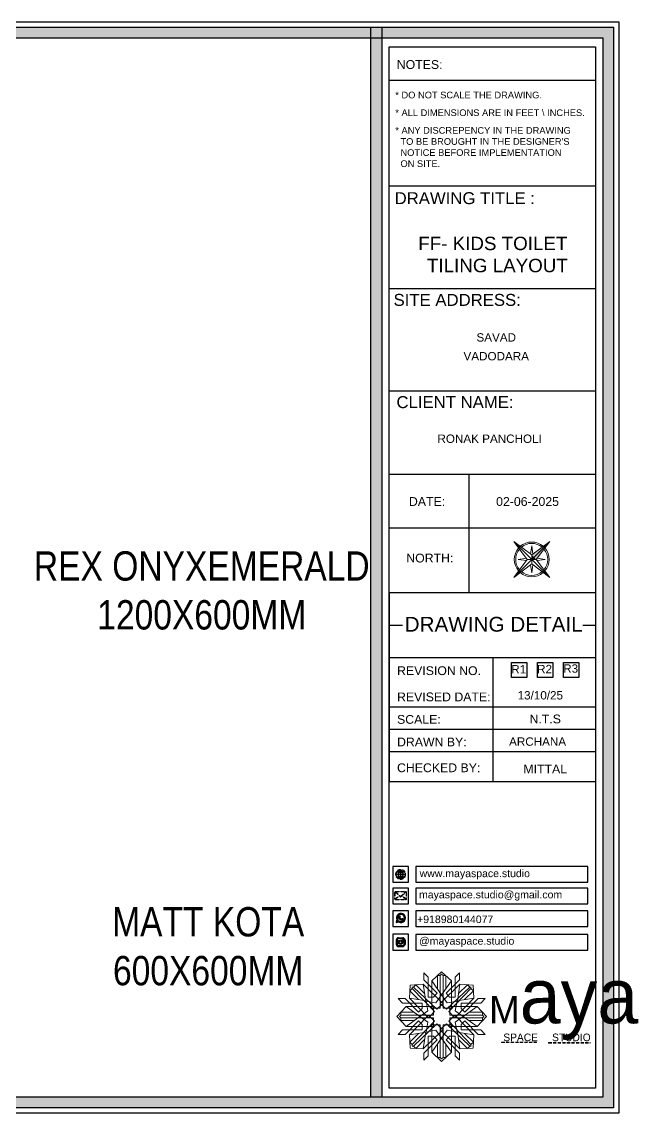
# Model space of a CAD drawing. Header units: millimetres. Extents: x 56222 to 3066687, y -650199 to -121287.
# Drawn here: x 155780.2 to 155864.3, y -180398.7 to -180249.7 of the extents above; entities that cross this region are included whole.
import ezdxf
from ezdxf.enums import TextEntityAlignment as Align

# ---------------------------------------------------------------- set-up
doc = ezdxf.new("R2010")
doc.units = ezdxf.units.MM
doc.header["$MEASUREMENT"] = 0
doc.linetypes.add('DASHEDX2', pattern=[1.5, 1, -0.5])
for name, color, linetype, lineweight in [('Dimension', 10, 'DASHEDX2', 20), ('FIRST FLOOR ( TEXT )', 7, 'Continuous', 9), ('NAME PLATE', 7, 'Continuous', 25), ('title block', 7, 'Continuous', 9)]:
    doc.layers.add(name, color=color, linetype=linetype, lineweight=lineweight)
doc.styles.add('Arial', font='arial.ttf')
doc.styles.add('KATHA', font='swissc.ttf')
doc.styles.get("Standard").update_dxf_attribs({"font": 'arial.ttf', "height": 6})

# ---------------------------------------------------------------- blocks, each defined once
blk = doc.blocks.new('FSFSF')
at = {"color": 42, "lineweight": 5, "true_color": 0xe0ac11}
for p, q in [((28600.03, 143.51), (28600.03, 140.16)), ((28602.15, 141.41), (28600.03, 143.51)), ((28602.15, 141.41), (28602.15, 131.95)), ((28603.86, 139.69), (28608.58, 144.08)), ((28607.9, 142.22), (28606.58, 142.22)), ((28606.58, 142.22), (28606.58, 135.84)), ((28607.9, 142.22), (28608.58, 142.85)), ((28607.9, 142.22), (28607.9, 126.58)), ((28613.31, 139.69), (28608.58, 144.08)), ((28609.27, 142.22), (28608.59, 142.85)), ((28609.27, 142.22), (28609.27, 126.58)), ((28609.27, 142.22), (28610.59, 142.22)), ((28610.59, 142.22), (28610.59, 135.84)), ((28615.02, 141.41), (28617.14, 143.51)), ((28615.02, 141.41), (28615.02, 131.95)), ((28617.14, 143.51), (28617.14, 140.16)), ((28593.19, 131.45), (28593.54, 137.71)), ((28593.39, 135), (28594.56, 136.12)), ((28599.8, 138.06), (28593.54, 137.71)), ((28595.12, 136.69), (28594.53, 136.69)), ((28594.56, 136.12), (28594.56, 136.71)), ((28605.17, 124.98), (28594.56, 136.12)), ((28596.24, 137.86), (28595.12, 136.69)), ((28606.27, 126.08), (28595.12, 136.69)), ((28596.24, 137.86), (28600.47, 133.65)), ((28601.03, 130), (28599.8, 138.06)), ((28599.8, 138.05), (28608.58, 129.56)), ((28606.47, 133.76), (28600.03, 140.16)), ((28603.86, 126.58), (28603.86, 139.69)), ((28603.86, 139.69), (28608.58, 133.02)), ((28613.31, 139.69), (28608.59, 133.02)), ((28617.37, 138.05), (28608.59, 129.56)), ((28610.7, 133.76), (28617.14, 140.16)), ((28610.9, 126.08), (28622.05, 136.69)), ((28612.02, 124.98), (28622.62, 136.12)), ((28613.31, 126.58), (28613.31, 139.69)), ((28616.14, 130), (28617.37, 138.06)), ((28620.93, 137.86), (28616.7, 133.65)), ((28617.37, 138.06), (28623.63, 137.71)), ((28620.93, 137.86), (28622.05, 136.69)), ((28622.05, 136.69), (28622.64, 136.69)), ((28622.62, 136.12), (28622.62, 136.71)), ((28623.8, 135), (28622.62, 136.12)), ((28624, 131.45), (28623.65, 137.71)), ((28587.73, 131.22), (28591.08, 131.22)), ((28589.84, 129.1), (28587.73, 131.22)), ((28597.49, 124.78), (28591.08, 131.22)), ((28593.19, 131.45), (28601.69, 122.67)), ((28601.25, 130.22), (28593.19, 131.45)), ((28593.39, 135), (28597.6, 130.78)), ((28604.75, 131.95), (28602.15, 131.95)), ((28606.47, 133.76), (28604.75, 131.95)), ((28605.86, 129.18), (28608.58, 133.02)), ((28611.31, 129.18), (28608.59, 133.02)), ((28610.7, 133.76), (28612.42, 131.95)), ((28612.42, 131.95), (28615.02, 131.95)), ((28623.99, 131.45), (28615.5, 122.67)), ((28615.94, 130.22), (28624, 131.45)), ((28623.8, 135), (28619.59, 130.78)), ((28619.7, 124.78), (28626.1, 131.22)), ((28629.45, 131.22), (28626.1, 131.22)), ((28627.34, 129.1), (28629.45, 131.22)), ((28591.56, 127.39), (28587.17, 122.66)), ((28589.84, 129.1), (28599.29, 129.1)), ((28604.66, 127.39), (28591.56, 127.39)), ((28591.56, 127.39), (28598.23, 122.67)), ((28597.49, 124.78), (28599.29, 126.5)), ((28602.07, 125.39), (28598.23, 122.67)), ((28599.29, 126.5), (28599.29, 129.1)), ((28605.86, 129.18), (28601.03, 130)), ((28602.07, 125.39), (28601.25, 130.22)), ((28603.68, 126.54), (28603.68, 127.39)), ((28604.66, 126.54), (28603.68, 126.54)), ((28604.71, 127.57), (28603.86, 127.57)), ((28607.9, 126.58), (28603.86, 126.58)), ((28604.66, 123.35), (28604.66, 127.39)), ((28604.7, 126.58), (28604.71, 127.57)), ((28606.27, 126.08), (28608.58, 128.27)), ((28607.9, 128.92), (28608.58, 129.56)), ((28607.9, 128.92), (28608.58, 128.27)), ((28609.27, 128.92), (28608.59, 129.56)), ((28609.27, 128.92), (28608.59, 128.27)), ((28610.9, 126.08), (28608.59, 128.27)), ((28609.27, 126.58), (28613.31, 126.58)), ((28611.31, 129.18), (28616.14, 130)), ((28612.46, 126.58), (28612.46, 127.57)), ((28612.46, 127.57), (28613.31, 127.57)), ((28612.52, 123.35), (28612.52, 127.39)), ((28612.52, 127.39), (28625.63, 127.39)), ((28612.52, 126.54), (28613.51, 126.54)), ((28613.51, 126.54), (28613.51, 127.39)), ((28615.12, 125.39), (28615.94, 130.22)), ((28615.12, 125.39), (28618.96, 122.67)), ((28627.34, 129.1), (28617.89, 129.1)), ((28617.89, 126.5), (28617.89, 129.1)), ((28619.7, 124.78), (28617.89, 126.5)), ((28625.63, 127.39), (28618.96, 122.67)), ((28625.63, 127.39), (28630.02, 122.66)), ((28591.56, 117.94), (28587.17, 122.66)), ((28589.03, 123.35), (28588.4, 122.67)), ((28589.03, 121.98), (28588.4, 122.65)), ((28589.03, 123.35), (28589.03, 124.67)), ((28589.03, 124.67), (28595.4, 124.67)), ((28589.03, 123.35), (28604.66, 123.35)), ((28589.03, 121.98), (28604.66, 121.98)), ((28589.03, 121.98), (28589.03, 120.66)), ((28589.03, 120.66), (28595.4, 120.66)), ((28597.49, 120.54), (28591.08, 114.11)), ((28591.56, 117.94), (28598.23, 122.65)), ((28593.19, 113.88), (28601.69, 122.65)), ((28605.17, 120.35), (28594.56, 109.2)), ((28597.49, 120.54), (28599.29, 118.83)), ((28602.07, 119.94), (28598.23, 122.65)), ((28602.33, 123.35), (28601.69, 122.67)), ((28602.33, 121.98), (28601.69, 122.65)), ((28602.33, 123.35), (28602.97, 122.67)), ((28602.33, 121.98), (28602.97, 122.65)), ((28605.17, 124.98), (28602.97, 122.67)), ((28605.17, 120.35), (28602.97, 122.65)), ((28604.66, 121.98), (28604.66, 117.94)), ((28612.02, 124.98), (28614.21, 122.67)), ((28612.02, 120.35), (28614.21, 122.65)), ((28612.02, 120.35), (28622.62, 109.2)), ((28628.16, 123.35), (28612.52, 123.35)), ((28612.52, 121.98), (28612.52, 117.94)), ((28628.16, 121.98), (28612.52, 121.98)), ((28614.85, 123.35), (28614.21, 122.67)), ((28614.85, 121.98), (28614.21, 122.65)), ((28614.85, 123.35), (28615.5, 122.67)), ((28614.85, 121.98), (28615.5, 122.65)), ((28615.12, 119.94), (28618.96, 122.65)), ((28623.99, 113.88), (28615.5, 122.65)), ((28619.7, 120.54), (28617.89, 118.83)), ((28625.63, 117.94), (28618.96, 122.65)), ((28619.7, 120.54), (28626.1, 114.11)), ((28628.16, 124.67), (28621.78, 124.67)), ((28628.16, 120.66), (28621.78, 120.66)), ((28625.63, 117.94), (28630.02, 122.66)), ((28628.16, 123.35), (28628.16, 124.67)), ((28628.16, 123.35), (28628.78, 122.67)), ((28628.16, 121.98), (28628.78, 122.65)), ((28628.16, 121.98), (28628.16, 120.66)), ((28589.84, 116.23), (28587.73, 114.11)), ((28589.84, 116.23), (28599.29, 116.23)), ((28604.66, 117.94), (28591.56, 117.94)), ((28601.25, 115.1), (28593.19, 113.87)), ((28606.27, 119.15), (28595.12, 108.54)), ((28599.29, 118.83), (28599.29, 116.23)), ((28599.8, 107.17), (28608.58, 115.67)), ((28601.03, 115.23), (28599.8, 107.17)), ((28605.86, 116.05), (28601.03, 115.23)), ((28602.07, 119.94), (28601.25, 115.1)), ((28604.66, 118.78), (28603.68, 118.78)), ((28603.68, 118.78), (28603.68, 117.94)), ((28607.9, 118.65), (28603.86, 118.65)), ((28603.86, 118.65), (28603.86, 105.54)), ((28604.71, 117.66), (28603.86, 117.66)), ((28604.7, 118.65), (28604.71, 117.66)), ((28605.86, 116.05), (28608.58, 112.21)), ((28606.27, 119.15), (28608.58, 116.96)), ((28607.9, 103.01), (28607.9, 118.65)), ((28607.9, 116.31), (28608.58, 116.96)), ((28607.9, 116.31), (28608.58, 115.67)), ((28610.9, 119.15), (28608.59, 116.96)), ((28609.27, 116.31), (28608.59, 116.96)), ((28609.27, 116.31), (28608.59, 115.67)), ((28611.31, 116.05), (28608.59, 112.21)), ((28617.37, 107.17), (28608.59, 115.67)), ((28609.27, 118.65), (28613.31, 118.65)), ((28609.27, 103.01), (28609.27, 118.65)), ((28610.9, 119.15), (28622.05, 108.54)), ((28611.31, 116.05), (28616.14, 115.23)), ((28612.46, 118.65), (28612.46, 117.66)), ((28612.46, 117.66), (28613.31, 117.66)), ((28612.52, 118.78), (28613.51, 118.78)), ((28612.52, 117.94), (28625.63, 117.94)), ((28613.31, 118.65), (28613.31, 105.54)), ((28613.51, 118.78), (28613.51, 117.94)), ((28615.12, 119.94), (28615.94, 115.1)), ((28615.94, 115.1), (28624, 113.87)), ((28616.14, 115.23), (28617.37, 107.17)), ((28617.89, 118.83), (28617.89, 116.23)), ((28627.34, 116.23), (28617.89, 116.23)), ((28627.34, 116.23), (28629.45, 114.11)), ((28587.73, 114.11), (28591.08, 114.11)), ((28593.19, 113.87), (28593.54, 107.62)), ((28593.39, 110.32), (28597.6, 114.55)), ((28593.39, 110.32), (28594.56, 109.2)), ((28596.24, 107.37), (28600.47, 111.58)), ((28606.47, 111.47), (28600.03, 105.07)), ((28602.15, 103.82), (28602.15, 113.27)), ((28604.75, 113.27), (28602.15, 113.27)), ((28603.86, 105.54), (28608.58, 112.21)), ((28606.47, 111.47), (28604.75, 113.27)), ((28613.31, 105.54), (28608.59, 112.21)), ((28610.7, 111.47), (28612.42, 113.27)), ((28610.7, 111.47), (28617.14, 105.07)), ((28612.42, 113.27), (28615.02, 113.27)), ((28615.02, 103.82), (28615.02, 113.27)), ((28620.93, 107.37), (28616.7, 111.58)), ((28623.8, 110.32), (28619.59, 114.55)), ((28623.8, 110.32), (28622.62, 109.2)), ((28624, 113.87), (28623.65, 107.62)), ((28629.45, 114.11), (28626.1, 114.11)), ((28599.8, 107.17), (28593.54, 107.52)), ((28595.12, 108.54), (28594.53, 108.54)), ((28594.56, 109.2), (28594.56, 108.61)), ((28596.24, 107.37), (28595.12, 108.54)), ((28600.03, 101.71), (28600.03, 105.07)), ((28603.86, 105.54), (28608.58, 101.15)), ((28606.58, 103.01), (28606.58, 109.38)), ((28613.31, 105.54), (28608.58, 101.15)), ((28610.59, 103.01), (28610.59, 109.38)), ((28617.14, 101.71), (28617.14, 105.07)), ((28617.37, 107.17), (28623.63, 107.52)), ((28620.93, 107.37), (28622.05, 108.54)), ((28622.05, 108.54), (28622.64, 108.54)), ((28622.62, 109.2), (28622.62, 108.61)), ((28602.15, 103.82), (28600.03, 101.71)), ((28607.9, 103.01), (28606.58, 103.01)), ((28607.9, 103.01), (28608.58, 102.38)), ((28609.27, 103.01), (28608.59, 102.38)), ((28609.27, 103.01), (28610.59, 103.01)), ((28615.02, 103.82), (28617.14, 101.71))]:
    blk.add_line(p, q, dxfattribs=at)
blk = doc.blocks.new('hgwg')
at = {"layer": 'Dimension', "true_color": 0xd39e00}
h = blk.add_hatch(color=42, dxfattribs=at)
h.dxf.hatch_style = 1
h.paths.add_polyline_path([(27505.71, 45.05), (27494.27, 45.05), (27494.27, 44.9), (27505.71, 44.9)])
h = blk.add_hatch(color=42, dxfattribs=at)
h.dxf.hatch_style = 1
h.paths.add_polyline_path([(27523.3, 44.9), (27509.68, 44.9), (27509.68, 44.75), (27523.3, 44.75)])
at = {"layer": 'Dimension', "color": 42, "true_color": 0xd39e00}
for p, q in [((27494.27, 45.05), (27505.71, 45.05)), ((27494.27, 44.9), (27494.27, 45.05)), ((27494.27, 44.9), (27505.71, 44.9)), ((27505.71, 45.05), (27505.71, 44.9)), ((27509.68, 44.9), (27523.3, 44.9)), ((27509.68, 44.9), (27509.68, 44.75)), ((27509.68, 44.75), (27523.3, 44.75)), ((27523.3, 44.75), (27523.3, 44.9))]:
    blk.add_line(p, q, dxfattribs=at)
at = {"layer": 'Dimension', "color": 42, "true_color": 0xd39e00, "attachment_point": 1}
for s, width, insert, char_height in [('{\\fCinzel|b0|i0|c0|p2;\\H1.5x;M\\fAmsterdam One|b0|i0|c0|p2;\\H2x;aya}', 85.3277, (27490.17, 69.17), 6), ('{\\fCinzel|b0|i0|c0|p2;SPACE     STUDIO}', 66.129, (27494.83, 47.86), 2.5)]:
    blk.add_mtext_dynamic_manual_height_columns(s, width=width, gutter_width=30, heights=[0], dxfattribs=dict(at, insert=insert, char_height=char_height))
blk = doc.blocks.new('QEGW4TG')
at = {"layer": 'Dimension', "true_color": 0x000000}
h = blk.add_hatch(color=18, dxfattribs=at)
h.dxf.hatch_style = 1
h.paths.add_polyline_path([(2.69, 1.93, 0.170513), (2.95, 1.97, 0.190337), (3.11, 2.18, 0.316231), (3.07, 2.28), (2.79, 2.37, 0.273721), (2.69, 2.34, 0.040749), (2.63, 2.27, -0.441282), (2.53, 2.25, -0.11828), (2.06, 2.64, -0.441282), (2.07, 2.74, 0.040749), (2.13, 2.81, 0.290083), (2.14, 2.92), (2.01, 3.18, 0.316231), (1.91, 3.2, 0.190337), (1.73, 3, 0.170513), (1.72, 2.74, 0.252784)], flags=0)
h.paths.add_polyline_path([(1.19, 1.98), (1.03, 1.3, 0.550912), (1.11, 1.23), (1.75, 1.39, 6.344125)])
h.paths.add_polyline_path([(1.81, 1.7), (1.4, 1.6), (1.5, 2.03, -9.071339)], flags=16)
h.paths.add_polyline_path([(3.11, 2.16, -0.17811), (2.95, 1.97, -0.170513), (2.69, 1.93, -0.252784), (1.72, 2.74, -0.170513), (1.73, 3, -0.17811), (1.89, 3.19, -0.370089), (2.01, 3.18), (2.14, 2.92, -0.307185), (2.13, 2.8, -0.041087), (2.06, 2.73, 0.321676), (2.05, 2.65, 0.126524), (2.55, 2.24, 0.312216), (2.62, 2.26, -0.041087), (2.68, 2.34, -0.290673), (2.79, 2.37), (3.07, 2.28, -0.370089)], flags=0)
h = blk.add_hatch(color=18, dxfattribs=at)
h.dxf.hatch_style = 1
h.paths.add_polyline_path([(2.79, 2.37, 0.273721), (2.69, 2.34, 0.040749), (2.63, 2.27, -0.441282), (2.53, 2.25, -0.11828), (2.06, 2.64, -0.441282), (2.07, 2.74, 0.040749), (2.13, 2.81, 0.290083), (2.14, 2.92), (2.01, 3.18, 0.316231), (1.91, 3.2, 0.190337), (1.73, 3, 0.170513), (1.72, 2.74, 0.252784), (2.69, 1.93, 0.170513), (2.95, 1.97, 0.190337), (3.11, 2.18, 0.316231), (3.07, 2.28)])
for p, q in [((1.19, 1.98), (1.03, 1.3)), ((1.1, 1.23), (1.75, 1.39)), ((1.5, 2.03), (1.4, 1.6)), ((1.4, 1.6), (1.81, 1.7)), ((2.01, 3.18), (2.14, 2.92)), ((3.07, 2.28), (2.8, 2.36))]:
    blk.add_line(p, q)
blk.add_lwpolyline([(0, 0), (4.68, 0), (4.68, 4.68), (0, 4.68)], close=True)
for centre, radius, start, end in [((2.39, 2.56), 1.34, 241.4727, 205.6422), ((2.39, 2.56), 1.04, 235.9962, 210.8333), ((1.09, 1.29), 0.0598, 164.8483, 282.1458), ((2.09, 2.87), 0.39, 159.7007, 198.4072), ((2.96, 3.23), 1.33, 201.4218, 258.1669), ((2.07, 2.87), 0.364, 118.9685, 159.3648), ((1.94, 3.12), 0.0896, 41.8985, 123.1344), ((2.11, 2.68), 0.066, 135.9932, 224.8892), ((1.67, 3.16), 0.586, 312.4617, 321.8728), ((3.12, 3.42), 1.31, 216.5455, 243.5279), ((2.05, 2.87), 0.104, 320.3924, 28.6971), ((2.57, 2.3), 0.066, 234.2482, 323.1441), ((3.11, 1.94), 0.586, 137.2645, 146.6756), ((2.76, 2.27), 0.104, 70.4402, 138.745), ((2.75, 2.31), 0.39, 260.7301, 299.4366), ((2.76, 2.29), 0.364, 299.7725, 340.1688), ((3.03, 2.2), 0.0896, 336.0029, 57.2388)]:
    blk.add_arc(centre, radius, start, end)
blk = doc.blocks.new('ASGERG')
at = {"layer": 'Dimension', "true_color": 0x000000}
h = blk.add_hatch(color=18, dxfattribs=at)
h.dxf.hatch_style = 1
h.paths.add_polyline_path([(0.99, 1.7, 0.353872), (1.69, 1.03), (2.96, 1.03, 0.353872), (3.66, 1.7), (3.66, 2.99, 0.353872), (2.96, 3.67), (1.69, 3.67, 0.353872), (0.99, 2.99)])
h.paths.add_polyline_path([(1.27, 2.97, -0.353872), (1.72, 3.4), (2.94, 3.4, -0.353872), (3.38, 2.97), (3.38, 1.72, -0.353872), (2.94, 1.3), (1.72, 1.3, -0.353872), (1.27, 1.72)], flags=16)
h.paths.add_polyline_path([(3.02, 2.35, -1), (1.64, 2.35, -1)], flags=0)
h.paths.add_polyline_path([(2.74, 2.35, -1), (1.92, 2.35, -1)], flags=0)
h.paths.add_polyline_path([(2.86, 3.02, -1), (3.19, 3.02, -1)], flags=0)
h.paths.add_polyline_path([(1.64, 2.35, 1), (3.02, 2.35, 1)], flags=0)
h = blk.add_hatch(color=18, dxfattribs=at)
h.dxf.hatch_style = 1
h.paths.add_polyline_path([(1.64, 2.35, 1), (3.02, 2.35, 1)])
h.paths.add_polyline_path([(2.74, 2.35, -1), (1.92, 2.35, -1)], flags=16)
h = blk.add_hatch(color=18, dxfattribs=at)
h.dxf.hatch_style = 1
h.paths.add_polyline_path([(3.19, 3.02, 1), (2.86, 3.02, 1)])
for p, q in [((1.69, 3.67), (2.96, 3.67)), ((2.94, 3.4), (1.72, 3.4)), ((0.99, 2.99), (0.99, 1.7)), ((1.27, 2.97), (1.27, 1.72)), ((1.69, 1.03), (2.96, 1.03)), ((2.94, 1.3), (1.72, 1.3)), ((3.38, 2.97), (3.38, 1.72)), ((3.66, 2.99), (3.66, 1.7))]:
    blk.add_line(p, q)
blk.add_lwpolyline([(0, 0), (4.68, 0), (4.68, 4.68), (0, 4.68)], close=True)
for centre, radius in [((2.33, 2.35), 0.694), ((2.33, 2.35), 0.414), ((3.02, 3.02), 0.168)]:
    blk.add_circle(centre, radius)
for centre, radius, start, end in [((1.76, 2.89), 0.778, 94.8631, 172.8127), ((1.76, 2.91), 0.491, 94.8631, 172.8127), ((2.9, 2.91), 0.491, 7.1873, 85.1369), ((2.89, 2.89), 0.778, 7.1873, 85.1369), ((1.76, 1.8), 0.778, 187.1873, 265.1369), ((1.76, 1.78), 0.491, 187.1873, 265.1369), ((2.9, 1.78), 0.491, 274.8631, 352.8127), ((2.89, 1.8), 0.778, 274.8631, 352.8127)]:
    blk.add_arc(centre, radius, start, end)
blk = doc.blocks.new('ETYETE')
at = {"layer": 'Dimension', "true_color": 0x000000}
h = blk.add_hatch(color=18, dxfattribs=at)
h.dxf.hatch_style = 1
h.paths.add_polyline_path([(3.76, 1.14, 0.414214), (4.12, 1.5), (4.12, 3.29, 0.414214), (3.76, 3.65), (0.92, 3.65, 0.414214), (0.56, 3.29), (0.56, 1.5, 0.414214), (0.92, 1.14)])
h.paths.add_polyline_path([(2.61, 2.22), (3.92, 1.34, -0.198912), (3.76, 1.28), (0.92, 1.28, -0.198912), (0.76, 1.34), (2.08, 2.22), (2.34, 1.98)], flags=16)
h.paths.add_polyline_path([(2.34, 2.16), (0.89, 3.51, -0.028783), (0.92, 3.52), (3.76, 3.52, -0.028783), (3.79, 3.51)], flags=16)
h.paths.add_polyline_path([(2.71, 2.32), (3.92, 3.45, -0.202482), (3.99, 3.29), (3.99, 1.5, -0.043076), (3.98, 1.46)], flags=16)
h.paths.add_polyline_path([(1.98, 2.32), (0.7, 1.46, -0.043076), (0.7, 1.5), (0.7, 3.29, -0.202482), (0.76, 3.45)], flags=16)
blk.add_lwpolyline([(0, 0), (4.68, 0), (4.68, 4.68), (0, 4.68)], close=True)
at = {"layer": 'Dimension', "color": 18, "true_color": 0x000000}
for p, q in [((0.56, 3.29), (0.56, 1.5)), ((0.7, 3.29), (0.7, 1.5)), ((0.76, 3.45), (1.98, 2.32)), ((0.89, 3.51), (2.34, 2.16)), ((0.92, 3.65), (3.76, 3.65)), ((0.92, 3.52), (3.76, 3.52)), ((2.34, 2.16), (3.79, 3.51)), ((2.71, 2.32), (3.92, 3.45)), ((3.99, 3.29), (3.99, 1.5)), ((4.12, 3.29), (4.12, 1.5)), ((0.7, 1.46), (1.98, 2.32)), ((0.76, 1.34), (2.08, 2.22)), ((0.92, 1.28), (3.76, 1.28)), ((0.92, 1.14), (3.76, 1.14)), ((2.08, 2.22), (2.34, 1.98)), ((2.34, 1.98), (2.61, 2.22)), ((3.92, 1.34), (2.61, 2.22)), ((3.98, 1.46), (2.71, 2.32))]:
    blk.add_line(p, q, dxfattribs=at)
for centre, radius, start, end in [((0.92, 3.29), 0.358, 90, 180), ((0.92, 3.29), 0.224, 134.2136, 180), ((0.92, 3.29), 0.224, 90, 96.5948), ((3.76, 3.29), 0.358, 0, 90), ((3.76, 3.29), 0.224, 83.4052, 90), ((3.76, 3.29), 0.224, 0, 45.7864), ((0.92, 1.5), 0.358, 180, 270), ((0.92, 1.5), 0.224, 180, 189.8662), ((0.92, 1.5), 0.224, 225, 270), ((3.76, 1.5), 0.358, 270, 0), ((3.76, 1.5), 0.224, 270, 315), ((3.76, 1.5), 0.224, 350.1338, 0)]:
    blk.add_arc(centre, radius, start, end, dxfattribs=at)
blk = doc.blocks.new('DTGWEGEARG')
at = {"layer": 'Dimension', "true_color": 0x000000}
h = blk.add_hatch(color=18, dxfattribs=at)
h.dxf.hatch_style = 1
h.paths.add_polyline_path([(3.83, 2.34, 1), (0.85, 2.34, 1)])
h.paths.add_polyline_path([(2.51, 1.01, 0.105795), (2.96, 1.58, -0.055205), (3.3, 1.41, -0.169822)], flags=16)
h.paths.add_polyline_path([(2.41, 1.12), (2.41, 1.69, -0.058279), (2.81, 1.63, -0.103353)], flags=16)
h.paths.add_polyline_path([(2.26, 1.13, -0.101741), (1.87, 1.63, -0.057171), (2.26, 1.69)], flags=16)
h.paths.add_polyline_path([(2.17, 1.01, -0.169822), (1.38, 1.41, -0.055205), (1.72, 1.58, 0.105795)], flags=16)
h.paths.add_polyline_path([(3.02, 1.72, 0.081336), (3.13, 2.27), (3.68, 2.27, -0.152069), (3.4, 1.52, 0.05687)], flags=16)
h.paths.add_polyline_path([(2.87, 1.77, 0.061945), (2.41, 1.84), (2.41, 2.27), (2.98, 2.27, -0.081344)], flags=16)
h.paths.add_polyline_path([(2.26, 1.84, 0.060923), (1.8, 1.77, -0.081344), (1.7, 2.27), (2.26, 2.27)], flags=16)
h.paths.add_polyline_path([(1.66, 1.72, 0.05687), (1.28, 1.52, -0.152069), (1, 2.27), (1.55, 2.27, 0.081336)], flags=16)
h.paths.add_polyline_path([(2.41, 2.42), (2.41, 2.83, 0.061945), (2.87, 2.91, -0.080009), (2.98, 2.42)], flags=16)
h.paths.add_polyline_path([(3.13, 2.42, 0.080116), (3.02, 2.96, 0.05687), (3.4, 3.16, 0.028258), (3.3, 3.27, -0.055205), (2.96, 3.1, 0.105795), (2.51, 3.67, -0.36029), (3.68, 2.42)], flags=16)
h.paths.add_polyline_path([(2.26, 2.42), (1.7, 2.42, -0.080009), (1.8, 2.91, 0.060923), (2.26, 2.84)], flags=16)
h.paths.add_polyline_path([(1.55, 2.42), (1, 2.42, -0.150466), (1.28, 3.16, 0.05687), (1.66, 2.96, 0.080116)], flags=16)
h.paths.add_polyline_path([(2.41, 2.98), (2.41, 3.56, -0.103353), (2.81, 3.05, -0.058279)], flags=16)
h.paths.add_polyline_path([(2.26, 2.99, -0.057171), (1.87, 3.05, -0.101741), (2.26, 3.55)], flags=16)
h.paths.add_polyline_path([(1.72, 3.1, -0.055205), (1.38, 3.27, -0.169822), (2.17, 3.67, 0.105795)], flags=16)
blk.add_lwpolyline([(0, 0), (4.68, 0), (4.68, 4.68), (0, 4.68)], close=True)
at = {"layer": 'Dimension', "color": 18, "true_color": 0x000000}
for p, q in [((2.26, 3.55), (2.26, 2.99)), ((2.41, 3.56), (2.41, 2.98)), ((1, 2.42), (1.55, 2.42)), ((1, 2.27), (1.55, 2.27)), ((1.7, 2.42), (2.26, 2.42)), ((1.7, 2.27), (2.26, 2.27)), ((2.26, 2.84), (2.26, 2.42)), ((2.26, 2.27), (2.26, 1.84)), ((2.26, 1.69), (2.26, 1.13)), ((2.41, 2.83), (2.41, 2.42)), ((2.41, 2.42), (2.98, 2.42)), ((2.41, 2.27), (2.98, 2.27)), ((2.41, 2.27), (2.41, 1.84)), ((2.41, 1.69), (2.41, 1.12)), ((3.13, 2.42), (3.68, 2.42)), ((3.13, 2.27), (3.68, 2.27))]:
    blk.add_line(p, q, dxfattribs=at)
blk.add_circle((2.34, 2.34), 1.49, dxfattribs=at)
for centre, radius, start, end in [((2.34, 2.34), 1.34, 97.3549, 135.9073), ((2.34, 4.74), 1.75, 236.7417, 249.3811), ((3.28, 2.34), 1.73, 129.9301, 154.0867), ((3.28, 2.34), 1.58, 130.1073, 153.3446), ((1.4, 2.34), 1.58, 26.6554, 50.2584), ((2.34, 2.34), 1.34, 3.3907, 82.6451), ((1.4, 2.34), 1.73, 25.9133, 50.0699), ((2.34, 4.74), 1.75, 290.6189, 303.2583), ((2.34, 2.34), 1.34, 142.3819, 176.6093), ((2.34, 2.34), 1.34, 183.0315, 217.6181), ((2.34, 4.74), 1.9, 236.1399, 249.1595), ((2.34, -0.06), 1.9, 110.8405, 123.8601), ((2.34, -0.06), 1.75, 110.6189, 123.2583), ((2.34, 2.34), 1.34, 224.0927, 262.6451), ((3.28, 2.34), 1.73, 159.0567, 177.3789), ((3.28, 2.34), 1.73, 182.3435, 200.9433), ((3.28, 2.34), 1.58, 158.8325, 177.1302), ((3.28, 2.34), 1.58, 182.5658, 201.1675), ((3.28, 2.34), 1.73, 205.9133, 230.0699), ((2.34, 4.74), 1.9, 253.6799, 267.6253), ((2.34, -0.06), 1.9, 92.3747, 106.3201), ((2.34, 4.74), 1.75, 254.3336, 267.422), ((2.34, -0.06), 1.75, 92.578, 105.6664), ((3.28, 2.34), 1.58, 206.6554, 229.8927), ((2.34, 4.74), 1.75, 272.3248, 285.6664), ((2.34, 4.74), 1.9, 272.1415, 286.3201), ((2.34, -0.06), 1.9, 73.6799, 87.8585), ((2.34, -0.06), 1.75, 74.3336, 87.6752), ((1.4, 2.34), 1.58, 309.7416, 333.3446), ((1.4, 2.34), 1.73, 309.9301, 334.0867), ((2.34, 2.34), 1.34, 277.3549, 315.9073), ((1.4, 2.34), 1.58, 2.8698, 21.1675), ((1.4, 2.34), 1.58, 338.8325, 357.4342), ((2.34, -0.06), 1.75, 56.7417, 69.3811), ((2.34, 4.74), 1.9, 290.8405, 303.8601), ((1.4, 2.34), 1.73, 2.6211, 20.9433), ((1.4, 2.34), 1.73, 339.0567, 357.6565), ((2.34, -0.06), 1.9, 56.1399, 69.1595), ((2.34, 2.34), 1.34, 322.3819, 356.9685)]:
    blk.add_arc(centre, radius, start, end, dxfattribs=at)
blk = doc.blocks.new('4t')
at = {"transparency": 33554607}
h = blk.add_hatch(color=1, dxfattribs=at)
h.dxf.hatch_style = 1
h.paths.add_polyline_path([(45531.33, -35822.29), (45529.23, -35821.83), (45528.09, -35837.01)])
h = blk.add_hatch(color=1, dxfattribs=at)
h.dxf.hatch_style = 1
h.paths.add_polyline_path([(45533.44, -35822.75), (45531.33, -35822.29), (45528.09, -35837.01)])
h = blk.add_hatch(color=1, dxfattribs=at)
h.dxf.hatch_style = 1
h.paths.add_polyline_path([(45531.8, -35820.19), (45529.23, -35821.83), (45531.33, -35822.29)])
h = blk.add_hatch(color=1, dxfattribs=at)
h.dxf.hatch_style = 1
h.paths.add_polyline_path([(45531.8, -35820.19), (45531.33, -35822.29), (45533.44, -35822.75)])
at = {"layer": 'title block', "color": 7, "lineweight": 9}
for p, q in [((45535.51, -35803.37), (45530.16, -35817.62)), ((45535.51, -35803.37), (45531.8, -35820.19)), ((45534.36, -35818.55), (45535.51, -35803.37)), ((45530.5, -35816.7), (45526.88, -35812.49)), ((45526.88, -35812.49), (45529.18, -35817.55)), ((45539.5, -35815.27), (45534.44, -35817.57)), ((45535.28, -35818.89), (45539.5, -35815.27)), ((45530.16, -35817.62), (45514.98, -35816.48)), ((45514.98, -35816.48), (45529.23, -35821.83)), ((45514.98, -35816.48), (45531.8, -35820.19)), ((45528.31, -35821.48), (45524.1, -35825.11)), ((45524.1, -35825.11), (45529.16, -35822.81)), ((45531.8, -35820.19), (45528.09, -35837.01)), ((45529.23, -35821.83), (45528.09, -35837.01)), ((45528.09, -35837.01), (45533.44, -35822.75)), ((45531.8, -35820.19), (45529.23, -35821.83)), ((45531.8, -35820.19), (45530.16, -35817.62)), ((45534.36, -35818.55), (45531.8, -35820.19)), ((45533.44, -35822.75), (45531.8, -35820.19)), ((45531.8, -35820.19), (45548.62, -35823.9)), ((45533.44, -35822.75), (45548.62, -35823.9)), ((45548.62, -35823.9), (45534.36, -35818.55)), ((45536.71, -35827.89), (45534.42, -35822.83)), ((45533.09, -35823.67), (45536.71, -35827.89))]:
    blk.add_line(p, q, dxfattribs=at)
for radius, start, end in [(11.79, 81.35997, 163.76651), (10.83, 82.42855, 162.69793), (10.83, 352.42855, 72.69793), (11.79, 351.35997, 73.76651), (11.79, 171.35997, 253.76651), (10.83, 172.42855, 252.69793), (11.79, 261.35997, 343.76651), (10.83, 262.42855, 342.69793)]:
    blk.add_arc((45531.8, -35820.19), radius, start, end, dxfattribs=at)

msp = doc.modelspace()

# ---------------------------------------------------------------- hatches: boundary and pattern name
at = {"layer": 'NAME PLATE', "true_color": 0xd39e00}
h = msp.add_hatch(color=42, dxfattribs=at)
h.paths.add_polyline_path([(155651.343, -180397.936), (155860.94, -180397.936), (155860.94, -180250.406), (155651.343, -180250.406)])
h.paths.add_polyline_path([(155652.814, -180396.465), (155859.469, -180396.465), (155859.469, -180251.877), (155652.814, -180251.877)], flags=16)
msp.add_hatch(color=42, dxfattribs=at).paths.add_polyline_path([(155827.843, -180396.465), (155829.314, -180396.465), (155829.314, -180250.406), (155827.843, -180250.406)])

# ---------------------------------------------------------------- linework, layer by layer
at = {"layer": 'NAME PLATE', "color": 42, "true_color": 0xd39e00}
for p, q in [((155858.473, -180257.666), (155830.31, -180257.666)), ((155858.473, -180272.091), (155830.31, -180272.091)), ((155858.473, -180286.136), (155830.31, -180286.136)), ((155858.473, -180300.096), (155830.31, -180300.096)), ((155858.473, -180311.471), (155830.31, -180311.471)), ((155841.206, -180311.471), (155841.206, -180327.64)), ((155858.473, -180318.79), (155830.31, -180318.79)), ((155858.473, -180327.64), (155830.31, -180327.64)), ((155830.31, -180327.64), (155830.31, -180353.382)), ((155858.473, -180327.64), (155858.473, -180353.382)), ((155830.31, -180332.053), (155832.131, -180332.053)), ((155856.771, -180332.053), (155858.473, -180332.053)), ((155830.31, -180336.466), (155858.473, -180336.466)), ((155844.52, -180353.382), (155844.52, -180336.466)), ((155858.473, -180343.232), (155830.31, -180343.232)), ((155858.473, -180346.28), (155830.31, -180346.28)), ((155858.473, -180349.327), (155830.31, -180349.327)), ((155830.31, -180353.382), (155858.473, -180353.382))]:
    msp.add_line(p, q, dxfattribs=at)
for points in [[(155650.607, -180249.67), (155861.676, -180249.67), (155861.676, -180398.672), (155650.607, -180398.672)], [(155651.343, -180250.406), (155860.94, -180250.406), (155860.94, -180397.936), (155651.343, -180397.936)], [(155827.843, -180396.465), (155827.843, -180250.406), (155829.314, -180250.406), (155829.314, -180396.465)], [(155652.814, -180251.877), (155859.469, -180251.877), (155859.469, -180396.465), (155652.814, -180396.465)], [(155830.31, -180395.255), (155830.31, -180253.088), (155858.473, -180253.088), (155858.473, -180395.255)], [(155847.036, -180337.12), (155849.11, -180337.12), (155849.11, -180339.194), (155847.036, -180339.194)], [(155850.589, -180337.12), (155852.663, -180337.12), (155852.663, -180339.194), (155850.589, -180339.194)], [(155854.141, -180337.12), (155856.215, -180337.12), (155856.215, -180339.194), (155854.141, -180339.194)]]:
    msp.add_lwpolyline(points, close=True, dxfattribs=at)
at = {"layer": 'NAME PLATE', "color": 18, "true_color": 0x000000}
for points in [[(155833.956, -180367.148), (155857.441, -180367.148), (155857.441, -180365.002), (155833.956, -180365.002)], [(155833.956, -180370.078), (155857.441, -180370.078), (155857.441, -180367.931), (155833.956, -180367.931)], [(155833.967, -180373.203), (155857.441, -180373.203), (155857.441, -180371.056), (155833.967, -180371.056)], [(155833.956, -180376.402), (155857.441, -180376.402), (155857.441, -180374.256), (155833.956, -180374.256)]]:
    msp.add_lwpolyline(points, close=True, dxfattribs=at)

# ---------------------------------------------------------------- block references
at = {"layer": 'NAME PLATE', "xscale": 0.2017304465603159, "yscale": 0.2017304465603159, "zscale": 0.2017304465603159, "rotation": 147.4367586490667}
msp.add_blockref('4t', (159701.742, -191356.871), dxfattribs=at)
at = {"layer": 'NAME PLATE', "color": 42, "true_color": 0xd39e00}
for name, p, xscale, yscale, zscale in [('DTGWEGEARG', (155830.818, -180367.148), 0.4588543733001965, 0.4588543733001965, 0.4588543733001965), ('ETYETE', (155830.818, -180370.078), 0.4588543733001965, 0.4588543733001965, 0.4588543733001965), ('QEGW4TG', (155830.829, -180373.203), 0.4588543733001965, 0.4588543733001965, 0.4588543733001965), ('ASGERG', (155830.818, -180376.402), 0.4588543733001965, 0.4588543733001965, 0.4588543733001965), ('FSFSF', (147670.686, -180420.486), 0.2854667291963951, 0.2854667291963951, 0.2854667291963951), ('hgwg', (144391.744, -180407.741), 0.4165933720495024, 0.4165933720495024, 0.4165933720495024)]:
    msp.add_blockref(name, p, dxfattribs=dict(at, xscale=xscale, yscale=yscale, zscale=zscale))

# ---------------------------------------------------------------- texts
at = {"layer": 'FIRST FLOOR ( TEXT )', "color": 1, "char_height": 4, "attachment_point": 5, "style": 'KATHA'}
for s, insert in [('REX ONYXEMERALD\\P1200X600MM', (155804.748, -180327.325)), ('MATT KOTA \\P600X600MM', (155805.624, -180375.903))]:
    msp.add_mtext(s, dxfattribs=dict(at, insert=insert))
at = {"layer": 'NAME PLATE', "style": 'Arial'}
for s, height, p in [('NOTES:', 1.2005, (155834.487, -180256.103)), ('DRAWING TITLE : ', 1.6339, (155840.961, -180274.564)), ('FF- KIDS TOILET', 1.83466, (155844.471, -180280.842)), ('TILING LAYOUT', 1.83466, (155845.095, -180283.86)), ('SITE ADDRESS:', 1.6339, (155839.611, -180288.451)), (' SAVAD ', 1.1398, (155844.939, -180293.329)), ('VADODARA', 1.1398, (155844.939, -180295.888)), ('CLIENT NAME:', 1.6339, (155839.313, -180302.411)), ('RONAK PANCHOLI    ', 1.13982, (155844.922, -180307.158)), ('DATE:', 1.2005, (155835.494, -180315.763)), ('02-06-2025', 1.2005, (155849.214, -180315.763)), ('NORTH:', 1.2005, (155835.877, -180323.481)), ('DRAWING DETAIL', 2.02003, (155844.587, -180332.929)), ('REVISION NO.', 1.20051, (155837.131, -180338.858)), ('REVISED DATE: ', 1.20051, (155838.017, -180342.438)), ('13/10/25', 1.1398, (155850.955, -180342.188)), ('SCALE:', 1.2005, (155834.383, -180345.508)), ('DRAWN BY:', 1.2005, (155836.152, -180348.593)), ('ARCHANA', 1.1398, (155850.583, -180348.508)), ('CHECKED BY:', 1.20051, (155837.085, -180352.115)), ('MITTAL', 1.2005, (155851.626, -180352.274))]:
    msp.add_text(s, height=height, dxfattribs=at).set_placement(p, align=Align.CENTER)
for s, insert, char_height, width, attachment_point in [('* DO NOT SCALE THE DRAWING.', (155831.161, -180259.211, 0), 0.90798, 35.08015, 1), ('* ALL DIMENSIONS ARE IN FEET \\\\ INCHES.', (155831.161, -180261.626, 0), 0.90798, 35.08015, 1), ("* ANY DISCREPENCY IN THE DRAWING \\P  TO BE BROUGHT IN THE DESIGNER'S\\P  NOTICE BEFORE IMPLEMENTATION \\P  ON SITE.", (155831.161, -180264.04, 0), 0.90798, 35.08015, 1), ('R1', (155848.006, -180337.492, 0), 1.1398, 1.56826, 2), ('R2', (155851.536, -180337.466, 0), 1.1398, 1.56826, 2), ('R3', (155855.099, -180337.397, 0), 1.1398, 1.56826, 2), ('N.T.S', (155851.626, -180344.248, 0), 1.2005, 2.34308, 2)]:
    msp.add_mtext(s, dxfattribs=dict(at, insert=insert, char_height=char_height, width=width, attachment_point=attachment_point))
at = {"layer": 'NAME PLATE', "color": 18, "true_color": 0x000000, "char_height": 1.02598, "attachment_point": 1}
for s, width, gutter_width, insert in [('www.mayaspace.studio', 16.10121, 13.468, (155834.486, -180365.421, 0)), ('mayaspace.studio@gmail.com', 10.04505, 8.402, (155834.404, -180368.315, 0)), ('+918980144077', 39.171, 8.402, (155834.139, -180371.69, 0)), ('@mayaspace.studio', 10.04505, 8.402, (155834.404, -180374.64, 0))]:
    msp.add_mtext_dynamic_manual_height_columns(s, width=width, gutter_width=gutter_width, heights=[0], dxfattribs=dict(at, insert=insert))

doc.saveas('drawing.dxf')
